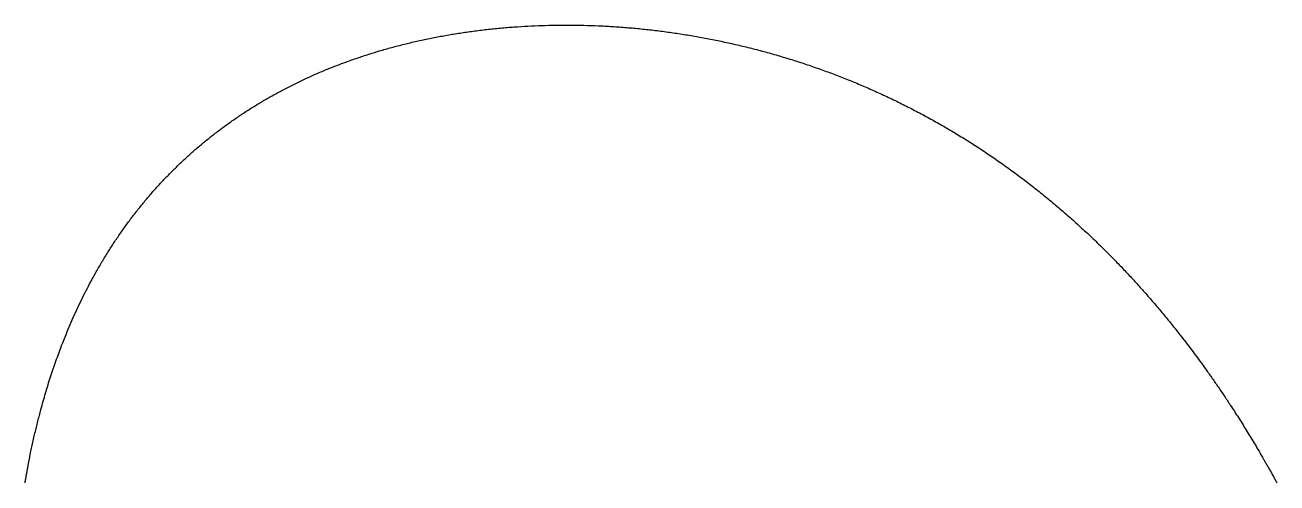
# Model space of a CAD drawing. Header units: millimetres. Extents: x -50 to 50, y 0 to 37.
import ezdxf

# ---------------------------------------------------------------- set-up
doc = ezdxf.new("R2010")
doc.units = ezdxf.units.MM
doc.layers.get('0').update_dxf_attribs({"linetype": 'CONTINUOUS'})

msp = doc.modelspace()

# ---------------------------------------------------------------- linework, layer by layer
msp.add_open_spline([(-50, 0), (-49.68, 1.91), (-48.92, 5.62), (-47.42, 10.82), (-44.69, 17.05), (-40.07, 23.62), (-34.24, 28.92), (-27.28, 32.91), (-19.34, 35.55), (-10.71, 36.82), (-1.72, 36.73), (7.29, 35.28), (16.01, 32.5), (24.21, 28.43), (31.76, 23.12), (38.62, 16.62), (43.53, 10.52), (46.89, 5.45), (48.99, 1.85), (50, 0)], degree=5)

doc.saveas('drawing.dxf')
